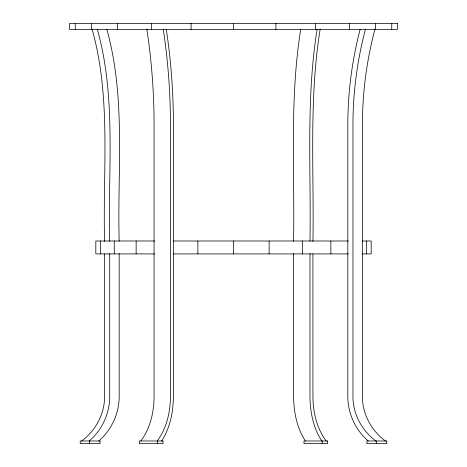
<?xml version="1.0" encoding="UTF-8"?>
<svg xmlns="http://www.w3.org/2000/svg" width="467" height="467" viewBox="0 0 467 467"><rect width="100%" height="100%" fill="white"/><g stroke="black" fill="none" stroke-linecap="round" stroke-linejoin="round"><path stroke-width="0.7" d="M300.701 29.439C289.493 99.477 294.805 170.688 293.585 241.252M317.087 29.439C305.879 99.477 311.191 170.688 309.965 241.252M320.181 29.018C308.81 99.278 314.145 170.729 312.931 241.521M360.162 29.357C351.972 60.476 347.845 92.594 347.816 124.771L347.816 397.038C348.003 413.721 355.545 430.224 368.329 440.988M365.509 29.001C357.249 60.255 352.953 92.501 352.959 124.841L352.959 396.857C352.97 414.211 362.048 430.743 375.9 440.988M374.972 29.001C366.712 60.255 362.41 92.501 362.415 124.841L362.415 396.857C362.433 414.211 371.51 430.743 385.357 440.988M140.818 440.988C150.263 428.385 153.912 412.384 154.069 396.857L154.069 124.841C154.063 92.77 151.652 60.722 146.819 29.018M157.204 440.988C166.649 428.385 170.292 412.384 170.449 396.857L170.449 124.841C170.443 92.77 168.032 60.722 163.205 29.018M161.576 440.988C170.093 428.081 173.164 412.303 173.415 397.038L173.415 124.771C173.391 92.869 171.085 60.979 166.299 29.439M81.643 440.988C95.49 430.743 104.567 414.211 104.585 396.857L104.585 253.92M89.215 440.988C101.993 430.224 109.541 413.721 109.722 397.038L109.722 253.628M98.671 440.988C111.455 430.224 118.997 413.721 119.184 397.038L119.184 253.628M154.682 240.984L95.817 240.984L95.817 253.908L154.682 253.908M173.321 240.984L348.359 240.984M362.147 240.984L371.183 240.984L371.183 253.908L362.147 253.908M173.321 253.908L348.359 253.908M326.182 440.988C316.737 428.385 313.088 412.384 312.931 396.857L312.931 253.92M321.81 440.988C313.293 428.081 310.216 412.303 309.965 397.038L309.965 253.628M305.424 440.988C296.907 428.081 293.836 412.303 293.585 397.038L293.585 253.628M106.838 29.357C126.102 98.327 117.194 170.735 119.184 241.252M97.375 29.357C116.639 98.327 107.731 170.735 109.722 241.252M92.028 29.001C111.555 98.14 102.612 170.794 104.585 241.521M391.755 23.35L391.755 29.503M376.279 440.988L376.279 443.65M375.392 23.35L375.392 29.503M366.49 240.984L366.49 253.908M349.351 23.35L349.351 29.503M330.858 240.984L330.858 253.908M322.189 440.988L322.189 443.65M315.418 23.35L315.418 29.503M302.342 240.984L302.342 253.908M275.904 23.35L275.904 29.503M269.132 240.984L269.132 253.908M233.5 23.35L233.5 29.503M233.5 240.984L233.5 253.908M197.868 240.984L197.868 253.908M191.096 23.35L191.096 29.503M157.583 440.988L157.583 443.65M151.582 23.35L151.582 29.503M136.142 240.984L136.142 253.908M117.649 23.35L117.649 29.503M114.263 240.984L114.263 253.908M100.51 240.984L100.51 253.908M91.608 23.35L91.608 29.503M89.594 440.988L89.594 443.65M75.245 23.35L75.245 29.503M397.341 23.35L69.659 23.35L69.659 29.503L397.341 29.503L397.341 23.35M100.084 440.988L80.231 440.988L80.231 443.65L100.084 443.65L100.084 440.988M162.989 440.988L139.411 440.988L139.411 443.65L162.989 443.65L162.989 440.988M327.589 440.988L304.011 440.988L304.011 443.65L327.589 443.65L327.589 440.988M386.769 440.988L366.916 440.988L366.916 443.65L386.769 443.65L386.769 440.988"/></g></svg>
